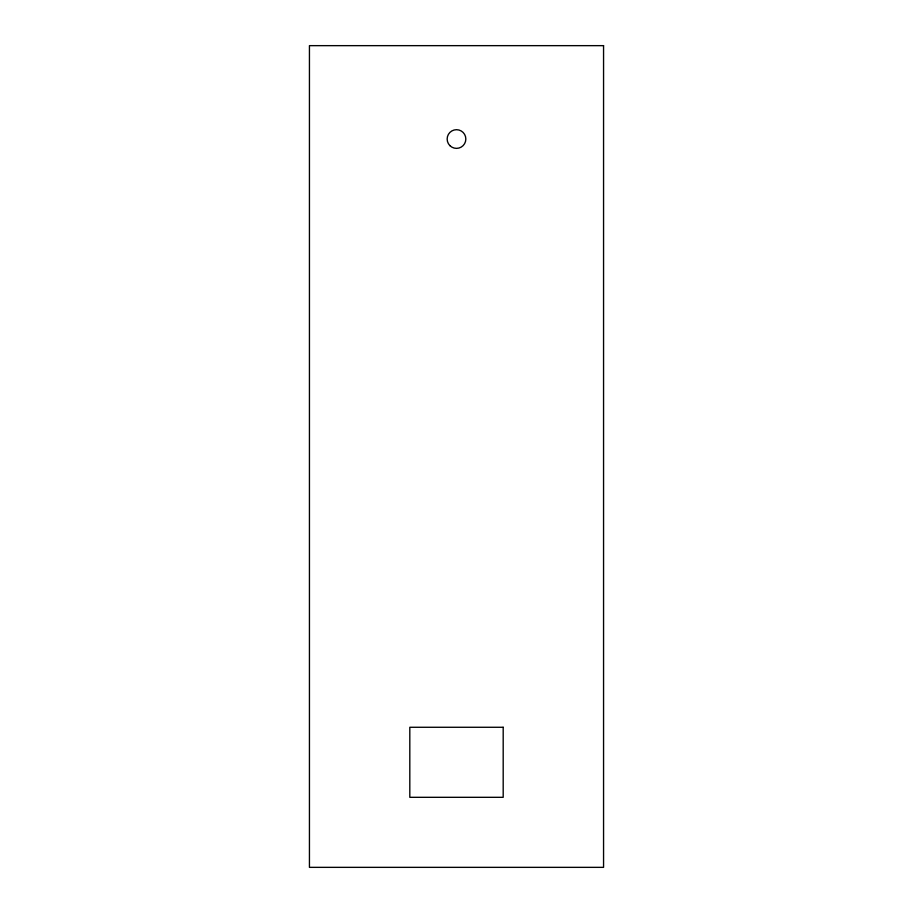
<?xml version="1.0" encoding="UTF-8"?>
<svg xmlns="http://www.w3.org/2000/svg" width="913" height="913" viewBox="0 0 913 913"><rect width="100%" height="100%" fill="white"/><g stroke="black" fill="none" stroke-linecap="round" stroke-linejoin="round"><path stroke-width="1.37" d="M603.561 45.65L309.439 45.65L309.439 867.35L603.561 867.35L603.561 45.65M503.189 727.273L409.811 727.273L409.811 797.311L503.189 797.311L503.189 727.273M449.892 145.635A9.335 9.335 0 0 0 465.516 141.447A9.335 9.335 0 0 0 454.081 130.011A9.335 9.335 0 0 0 449.892 145.635"/></g></svg>
